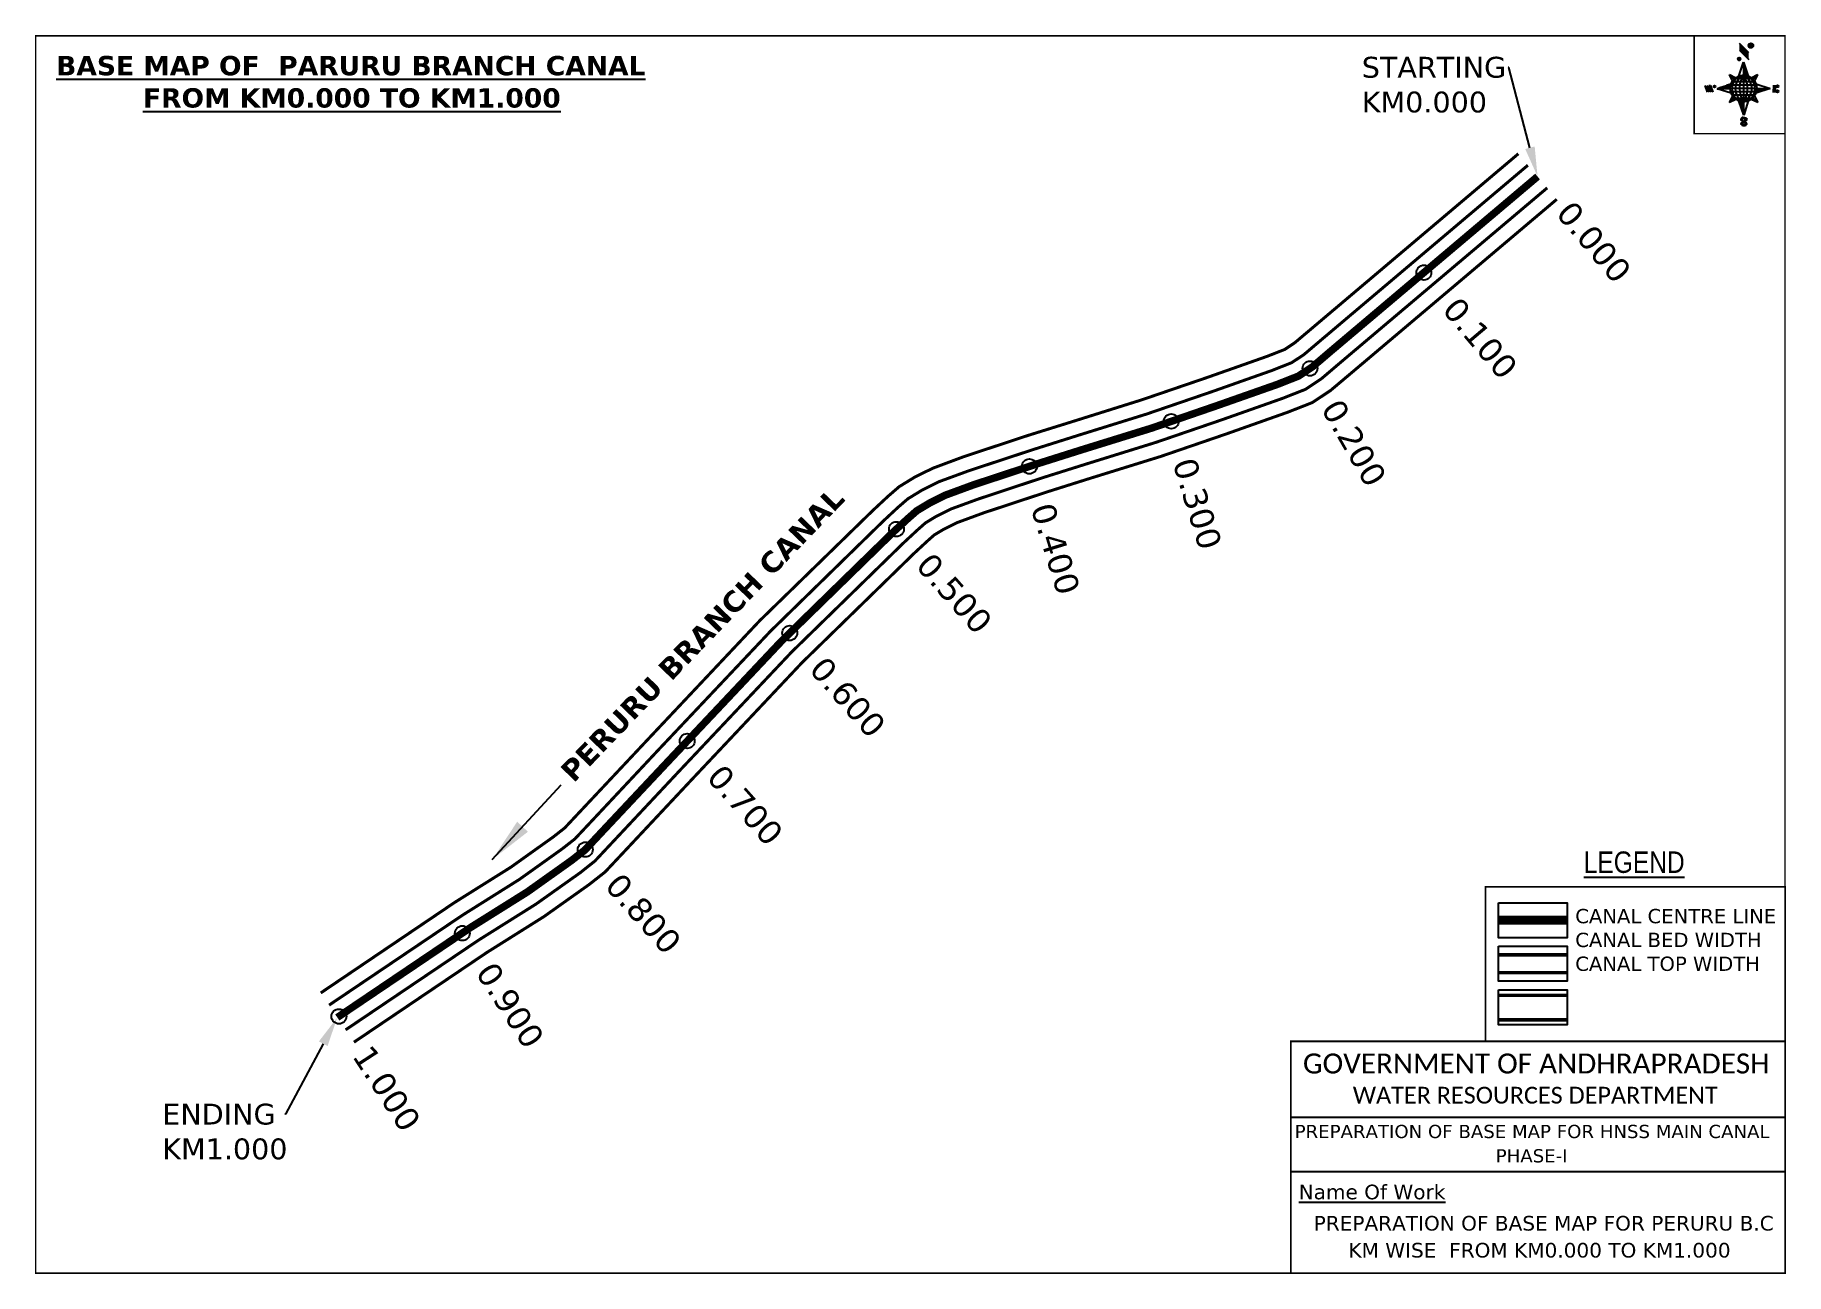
# Model space of a CAD drawing. Header units: inches. Extents: x 742304 to 743480, y 1626597 to 1627429.
import ezdxf
from ezdxf import colors
from ezdxf.entities.mleader import LeaderData, LeaderLine
from ezdxf.enums import TextEntityAlignment as Align
from ezdxf.math import Vec2, Vec3

# ---------------------------------------------------------------- set-up
doc = ezdxf.new("R2010")
doc.units = ezdxf.units.IN
doc.header["$MEASUREMENT"] = 0
doc.header["$PDMODE"] = 32
doc.header["$PDSIZE"] = 10
doc.linetypes.add('HIDDEN2', pattern=[0.1875, 0.125, -0.0625])
for name, color, linetype in [('AQUADUCT', 1, 'Continuous'), ('bord', 1, 'Continuous'), ('CANAL1', 1, 'Continuous'), ('CSMark', 72, 'Continuous'), ('DCBMS', 232, 'Continuous'), ('PAGE', 7, 'Continuous'), ('TEXT', 7, 'Continuous')]:
    doc.layers.add(name, color=color, linetype=linetype)
doc.styles.add('ARIALN', font='ARIALN_1.TTF')
doc.styles.get("Standard").update_dxf_attribs({"font": 'verdana_0.ttf'})
doc.dimstyles.get("Standard").update_dxf_attribs({"dimtxt": 0.18, "dimasz": 0.18, "dimexe": 0.18, "dimexo": 0.0625, "dimgap": 0.09, "dimtad": 0, "dimtih": 1, "dimtoh": 1, "dimdec": 4, "dimzin": 0, "dimdsep": 46, "dimtxsty": 'Standard', "dimcen": 0.09, "dimadec": 0, "dimazin": 0, "dimtfac": 1, "dimtdec": 4, "dimtofl": 0, "dimtmove": 0, "dimatfit": 3, "dimfxl": 0, "dimtolj": 1, "dimtzin": 0, "dimarcsym": 0})
pattern_1 = [(267.297113149, (-8720374.938, 50637915.138), (10.5367255337, -0.497431438), [])]
pattern_2 = [(357.297113149, (-8720374.938, 50637915.138), (0.497431438, 10.5367255337), [])]

# ---------------------------------------------------------------- blocks, each defined once
blk = doc.blocks.new('*X17')
at = {"color": 0, "linetype": 'Continuous'}
for p, q in [((6321.6, 240.5), (6322.3, 241.2)), ((6321.6, 240.3), (6322.3, 241)), ((6321.6, 240.1), (6322.3, 240.8)), ((6321.6, 239.9), (6322.4, 240.7)), ((6321.6, 239.8), (6322.4, 240.6)), ((6321.6, 239.6), (6322.5, 240.5)), ((6321.6, 239.4), (6322.5, 240.3)), ((6321.6, 239.2), (6322.6, 240.2)), ((6321.7, 239.1), (6322.6, 240.1)), ((6321.8, 240.8), (6322.4, 241.4)), ((6321.8, 239), (6322.7, 240)), ((6321.8, 239), (6322.8, 239.9)), ((6321.9, 238.9), (6322.9, 239.8)), ((6322, 238.8), (6323, 239.7)), ((6322.1, 241.3), (6322.4, 241.6)), ((6322.1, 238.7), (6323.1, 239.6)), ((6322.2, 238.6), (6323.1, 239.6)), ((6322.3, 238.5), (6323.2, 239.5)), ((6322.4, 238.5), (6323.3, 239.4)), ((6322.5, 238.4), (6323.4, 239.3)), ((6322.7, 238.4), (6323.6, 239.3)), ((6322.8, 238.3), (6323.7, 239.2)), ((6322.9, 238.3), (6323.8, 239.1)), ((6323.1, 238.2), (6323.9, 239.1)), ((6323.2, 238.2), (6324, 239)), ((6323.3, 238.2), (6324.2, 239)), ((6323.5, 238.1), (6324.3, 238.9)), ((6323.7, 238.1), (6324.4, 238.9)), ((6323.8, 238.1), (6324.6, 238.8)), ((6324.1, 238.2), (6324.7, 238.8)), ((6324.3, 238.3), (6324.9, 238.8)), ((6324.6, 238.3), (6325.1, 238.8)), ((6324.8, 238.4), (6325.2, 238.8)), ((6325.1, 238.5), (6325.4, 238.8)), ((6325.4, 238.6), (6325.6, 238.8))]:
    blk.add_line(p, q, dxfattribs=at)
blk = doc.blocks.new('*X16')
at = {"color": 0, "linetype": 'Continuous'}
for p, q in [((6324.4, 240.3), (6324.5, 240.4)), ((6324.6, 240.3), (6324.8, 240.5)), ((6324.7, 240.2), (6325, 240.5)), ((6324.8, 240.2), (6325.2, 240.6)), ((6325, 240.1), (6325.5, 240.6)), ((6325.1, 240.1), (6325.6, 240.6)), ((6325.2, 240), (6325.8, 240.6)), ((6325.3, 240), (6326, 240.6)), ((6325.4, 239.9), (6326.1, 240.6)), ((6325.5, 239.8), (6326.2, 240.5)), ((6325.6, 239.8), (6326.3, 240.5)), ((6325.7, 239.7), (6326.5, 240.4)), ((6325.9, 239.6), (6326.6, 240.3)), ((6326, 239.5), (6326.7, 240.3)), ((6326, 239.4), (6326.8, 240.2)), ((6326.1, 239.3), (6327, 240.2)), ((6326.2, 239.3), (6327.1, 240.1)), ((6326.3, 239.2), (6327.1, 240)), ((6326.4, 239.1), (6327.2, 239.9)), ((6326.5, 239), (6327.3, 239.8)), ((6326.5, 238.9), (6327.4, 239.7)), ((6326.6, 238.8), (6327.5, 239.6)), ((6326.7, 238.7), (6327.5, 239.5)), ((6326.8, 238.6), (6327.6, 239.4)), ((6326.8, 238.5), (6327.7, 239.3)), ((6326.8, 236.5), (6327.4, 237)), ((6326.9, 238.3), (6327.8, 239.2)), ((6326.9, 238.2), (6327.9, 239.1)), ((6326.9, 236.8), (6327.6, 237.4)), ((6327, 238.1), (6327.8, 239)), ((6327, 237.9), (6327.8, 238.8)), ((6327, 237.8), (6327.8, 238.6)), ((6327, 237.6), (6327.8, 238.4)), ((6327, 237.4), (6327.8, 238.2)), ((6327, 237.3), (6327.8, 238)), ((6327, 237.1), (6327.8, 237.9))]:
    blk.add_line(p, q, dxfattribs=at)
blk = doc.blocks.new('H')
at = {"layer": 'bord', "extrusion": (0.000427885, 0.004792, 0.999988)}
h = blk.add_hatch(dxfattribs=at)
h.set_pattern_fill('LINE', color=8, scale=84.387686, angle=-2.7029, style=0)
h.set_pattern_definition(pattern_2)
h.paths.add_polyline_path([(-492, 786, -0.090992), (-448, 775), (-486, 912)])
h = blk.add_hatch(dxfattribs=at)
h.set_pattern_fill('LINE', color=8, scale=84.387686, angle=-92.7029, style=0)
h.set_pattern_definition(pattern_1)
h.paths.add_polyline_path([(-625, 665, -0.090992), (-615, 710), (-751, 671)])
h = blk.add_hatch(dxfattribs=at)
h.set_pattern_fill('LINE', color=8, scale=84.387686, angle=-2.7029, style=0)
h.set_pattern_definition(pattern_2)
h.paths.add_polyline_path([(-504, 533, -0.090992), (-549, 543), (-510, 406)])
h = blk.add_hatch(dxfattribs=at)
h.set_pattern_fill('LINE', color=8, scale=84.387686, angle=-92.7029, style=0)
h.set_pattern_definition(pattern_1)
h.paths.add_polyline_path([(-246, 647), (-372, 653, -0.090992), (-382, 609)])
for p, q in [((-519, 1020, -1217), (-435, 927, -1216)), ((-516, 1087, -1217), (-432, 994, -1217)), ((-538, 774, -1216), (-487, 906, -1216)), ((-487, 906, -1216), (-493, 780, -1216)), ((-487, 906, -1216), (-448, 769, -1216)), ((-865, 701, -1215), (-847, 638, -1215)), ((-847, 700, -1215), (-829, 637, -1215)), ((-829, 699, -1215), (-811, 636, -1215)), ((-829, 699, -1215), (-811, 698, -1215)), ((-811, 698, -1215), (-794, 635, -1215)), ((-752, 665, -1215), (-615, 704, -1215)), ((-627, 794, -1216), (-567, 760, -1216)), ((-627, 794, -1216), (-584, 747, -1215)), ((-599, 731, -1215), (-627, 794, -1216)), ((-421, 753, -1216), (-359, 781, -1216)), ((-359, 781, -1216), (-405, 739, -1216)), ((-359, 781, -1216), (-392, 721, -1215)), ((-379, 693, -1215), (-246, 641, -1215)), ((-213, 669, -1215), (-217, 601, -1215)), ((-752, 665, -1215), (-625, 659, -1215)), ((-619, 614, -1215), (-752, 665, -1215)), ((-639, 526, -1214), (-606, 585, -1215)), ((-639, 526, -1214), (-593, 568, -1215)), ((-577, 553, -1215), (-639, 526, -1214)), ((-511, 400, -1214), (-549, 537, -1214)), ((-460, 533, -1215), (-511, 400, -1214)), ((-505, 527, -1214), (-511, 400, -1214)), ((-371, 513, -1214), (-431, 546, -1215)), ((-371, 513, -1214), (-414, 560, -1215)), ((-399, 576, -1215), (-371, 513, -1214)), ((-246, 641, -1215), (-383, 603, -1215)), ((-373, 647, -1215), (-246, 641, -1215)), ((-197, 600, -1215), (-194, 668, -1215))]:
    blk.add_line(p, q, dxfattribs=at)
at = {"layer": 'bord', "color": 8, "linetype": 'ByBlock', "extrusion": (0.000427885, 0.004792, 0.999988)}
for p, q in [((-375, 679, -1215), (-620, 691, -1215)), ((-386, 711, -1215), (-605, 722, -1215)), ((-411, 744, -1216), (-578, 752, -1216)), ((-493, 780, -1216), (-505, 527, -1214)), ((-373, 647, -1215), (-625, 659, -1215)), ((-378, 616, -1215), (-623, 628, -1215)), ((-392, 585, -1215), (-611, 595, -1215)), ((-420, 555, -1215), (-587, 562, -1215))]:
    blk.add_line(p, q, dxfattribs=at)
at = {"layer": 'bord', "extrusion": (0.000427885, 0.004792, 0.999988), "elevation": -1212}
for points, const_width in [([(-522, 960), (-516, 1093)], 1.61), ([(-434, 933), (-428, 1066)], 1.61), ([(-870, 707), (-846, 706)], 0.642), ([(-829, 643), (-821, 678)], 0.642), ([(-793, 641), (-782, 694)], 0.642), ([(-223, 676), (-174, 673)], 0.706), ([(-829, 643), (-855, 644)], 0.642), ([(-811, 642), (-784, 641)], 0.642), ([(-177, 605), (-226, 607)], 0.706), ([(-195, 645), (-185, 644)], 0.706)]:
    blk.add_lwpolyline(points, dxfattribs=dict(at, const_width=const_width))
for points, const_width in [([(-414, 1073, 1), (-398, 1058, 1)], 22.3), ([(-530, 950, 1), (-520, 939, 1)], 14.8), ([(-776, 697, 1), (-769, 690, 1)], 8.9), ([(-180, 618, 1), (-173, 611, 1)], 9.79), ([(-178, 667, 1), (-171, 660, 1)], 9.79), ([(-490, 362, 1), (-498, 369, 1)], 11.1), ([(-525, 322, 1), (-533, 329, 1)], 11.1)]:
    blk.add_lwpolyline(points, format="xyb", close=True, dxfattribs=dict(at, const_width=const_width))
for points in [[(-537, 317), (-531, 310), (-520, 307), (-505, 307), (-494, 310), (-486, 318), (-487, 326), (-491, 333), (-494, 336), (-503, 341), (-522, 347), (-530, 352), (-534, 355), (-537, 363), (-537, 373), (-530, 381), (-520, 384), (-504, 384), (-493, 380), (-487, 373)], [(-522, 348), (-526, 354), (-528, 361), (-528, 371), (-526, 375), (-521, 381), (-515, 384)], [(-505, 307), (-499, 312), (-497, 319), (-497, 327), (-501, 335), (-509, 343)]]:
    blk.add_lwpolyline(points, dxfattribs=at)
at = {"layer": 'bord', "extrusion": (0.000427885, 0.004792, 0.999988)}
for centre, radius in [((-406, 1065, -1212), 22.3), ((-525, 944, -1212), 14.8), ((-773, 694, -1212), 8.9), ((-498, 659, -1212), 127), ((-177, 615, -1212), 9.79), ((-174, 663, -1212), 9.79), ((-494, 365, -1212), 11.1), ((-529, 325, -1212), 11.1)]:
    blk.add_circle(centre, radius, dxfattribs=at)
at = {"layer": 'bord', "color": 8, "linetype": 'ByBlock', "extrusion": (0.000427885, 0.004792, 0.999988)}
for centre, radius, start, end in [((-482, 658, -1212), 128, 94.9254, 259.6691), ((-437, 656, -1212), 141, 113.2864, 241.308), ((-316, 651, -1212), 222, 142.5892, 212.0053), ((-560, 662, -1212), 141, 293.2864, 61.308), ((-681, 668, -1212), 222, 322.5892, 32.0053), ((-515, 660, -1212), 128, 274.9254, 79.6691)]:
    blk.add_arc(centre, radius, start, end, dxfattribs=at)
at = {"layer": 'bord', "extrusion": (0.000427885, 0.004792, 0.999988)}
for points in [[(-516, 1093, -1212), (-431, 1000, -1212), (-519, 1026, -1212), (-434, 933, -1212)], [(-864, 707, -1212), (-846, 706, -1212), (-846, 644, -1212), (-829, 643, -1212)], [(-829, 705, -1212), (-811, 704, -1212), (-811, 642, -1212), (-793, 641, -1212)], [(-193, 674, -1212), (-197, 606, -1212), (-213, 675, -1212), (-216, 607, -1212)]]:
    blk.add_solid(points, dxfattribs=at)
at = {"layer": 'bord', "extrusion": (0.000427885, 0.004792, 0.999988), "xscale": 7.977342409717546, "yscale": 7.977342408231451, "zscale": 7.977342408476333, "rotation": 138.0840426661453}
for name, p in [('*X16', (38301, -31929, -1212)), ('*X17', (38314, -31951, -1212))]:
    blk.add_blockref(name, p, dxfattribs=at)

msp = doc.modelspace()

# ---------------------------------------------------------------- linework, layer by layer
at = {"layer": 'CANAL1', "color": 200, "const_width": 2}
for points in [[(743300.2, 1627349.5), (743161.4, 1627232.2), (743149.9, 1627222.5), (743143.3, 1627218.1), (743131.3, 1627213.4), (743091, 1627199.2), (743047.4, 1627184.3), (743001.2, 1627169.8), (742971, 1627160.4), (742927.7, 1627146.1), (742906.8, 1627138.3), (742894.8, 1627132.4), (742884.2, 1627125.9), (742876.8, 1627119.5), (742866.7, 1627110.1), (742790.5, 1627035.9), (742715.3, 1626956.1), (742670.1, 1626908), (742659.5, 1626896.7), (742652, 1626890.8), (742623.4, 1626870.4), (742585.3, 1626846.5), (742495.6, 1626785.9)], [(743326, 1627318.9), (743187.3, 1627201.7), (743174, 1627190.5), (743161.8, 1627182.4), (743145.2, 1627175.9), (743104.2, 1627161.4), (743059.9, 1627146.2), (743013.1, 1627131.7), (742983.3, 1627122.3), (742940.9, 1627108.3), (742922.7, 1627101.6), (742914.1, 1627097.3), (742907.8, 1627093.5), (742903.6, 1627089.8), (742894.3, 1627081.2), (742819, 1627007.8), (742744.4, 1626928.7), (742699.3, 1626880.6), (742686.6, 1626867.1), (742675.9, 1626858.7), (742645.6, 1626837.2), (742607.1, 1626813), (742517.9, 1626752.8)]]:
    msp.add_lwpolyline(points, dxfattribs=at)
at = {"layer": 'CANAL1', "color": 5, "const_width": 2}
for points in [[(743306.6, 1627341.8), (743167.9, 1627224.6), (743156, 1627214.5), (743147.9, 1627209.2), (743134.8, 1627204), (743094.3, 1627189.7), (743050.5, 1627174.7), (743004.2, 1627160.3), (742974.1, 1627150.8), (742931, 1627136.6), (742910.8, 1627129.2), (742899.6, 1627123.6), (742890.1, 1627117.8), (742883.5, 1627112.1), (742873.6, 1627102.9), (742797.7, 1627028.8), (742722.6, 1626949.3), (742677.4, 1626901.1), (742666.3, 1626889.3), (742658, 1626882.8), (742629, 1626862.1), (742590.8, 1626838.1), (742501.2, 1626777.7)], [(743319.6, 1627326.6), (743180.8, 1627209.4), (743168, 1627198.5), (743157.2, 1627191.3), (743141.7, 1627185.2), (743100.9, 1627170.8), (743056.8, 1627155.7), (743010.1, 1627141.2), (742980.2, 1627131.8), (742937.6, 1627117.7), (742918.7, 1627110.8), (742909.3, 1627106.1), (742901.9, 1627101.6), (742896.9, 1627097.2), (742887.4, 1627088.4), (742811.9, 1627014.8), (742737.1, 1626935.6), (742692, 1626887.5), (742679.8, 1626874.5), (742670, 1626866.7), (742640.1, 1626845.5), (742601.7, 1626821.4), (742512.3, 1626761.1)]]:
    msp.add_lwpolyline(points, dxfattribs=at)
at = {"layer": 'CANAL1', "color": 1, "linetype": 'HIDDEN2', "ltscale": 100, "const_width": 5}
for points in [[(743313.1, 1627334.2), (743174.3, 1627217), (743162, 1627206.5), (743152.5, 1627200.2), (743138.3, 1627194.6), (743097.6, 1627180.3), (743053.7, 1627165.2), (743007.2, 1627150.8), (742977.1, 1627141.3), (742934.3, 1627127.2), (742914.7, 1627120), (742904.5, 1627114.8), (742896, 1627109.7), (742890.2, 1627104.6), (742880.5, 1627095.7), (742810.7, 1627027.6)], [(742810.7, 1627027.6), (742804.8, 1627021.8), (742729.9, 1626942.4), (742684.7, 1626894.3), (742673.1, 1626881.9), (742664, 1626874.8), (742634.5, 1626853.8), (742596.2, 1626829.8), (742506.7, 1626769.4)]]:
    msp.add_lwpolyline(points, dxfattribs=at)
at = {"layer": 'CANAL1', "color": 1, "linetype": 'HIDDEN2', "ltscale": 100, "const_width": 6, "elevation": -0.4}
msp.add_lwpolyline([(743333, 1626834.8), (743286.9, 1626834.8)], dxfattribs=at)
at = {"layer": 'CANAL1', "color": 5, "const_width": 2.4, "elevation": -0.4}
for points in [[(743333, 1626811.5), (743286.9, 1626811.5)], [(743333, 1626799.5), (743286.9, 1626799.5)]]:
    msp.add_lwpolyline(points, dxfattribs=at)
at = {"layer": 'CANAL1', "color": 200, "const_width": 2.4, "elevation": -0.4}
for points in [[(743333, 1626784.3), (743286.9, 1626784.3)], [(743333, 1626767.8), (743286.9, 1626767.8)]]:
    msp.add_lwpolyline(points, dxfattribs=at)
at = {"layer": 'CANAL1', "color": 3}
for p in [(742810.7, 1627027.6), (742741.8, 1626955.1), (742673.3, 1626882.2), (742590.7, 1626826), (742507.8, 1626770.1)]:
    msp.add_point(p, dxfattribs=at)
at = {"layer": 'DCBMS', "color": 3}
for p in [(743236.7, 1627269.7), (743160.2, 1627205.3), (743067, 1627169.8), (742971.7, 1627139.5), (742882.4, 1627097.4), (742810.7, 1627027.6)]:
    msp.add_point(p, dxfattribs=at)
at = {"layer": 'PAGE', "const_width": 1}
msp.add_lwpolyline([(742304.1, 1626597.7), (743479.4, 1626597.7), (743479.4, 1627428.7), (742304.1, 1627428.7), (742304.1, 1626597.7)], dxfattribs=at)
at = {"layer": 'PAGE'}
for points, const_width in [([(743479.4, 1627428.7), (743418.3, 1627428.7), (743418.3, 1627363), (743479.4, 1627363)], 1), ([(743479.4, 1626753.4), (743278.1, 1626753.4), (743278.1, 1626857.2), (743479.4, 1626857.2)], 1.2), ([(743147.3, 1626753.4), (743479.4, 1626753.4), (743479.4, 1626597.7), (743147.3, 1626597.7)], 1.2)]:
    msp.add_lwpolyline(points, close=True, dxfattribs=dict(at, const_width=const_width))
at = {"layer": 'PAGE', "elevation": -0.4}
for points in [[(743286.9, 1626846.5), (743333, 1626846.5), (743333, 1626823), (743286.9, 1626823)], [(743286.9, 1626817.3), (743333, 1626817.3), (743333, 1626793.7), (743286.9, 1626793.7)], [(743286.9, 1626788), (743333, 1626788), (743333, 1626764.5), (743286.9, 1626764.5)]]:
    msp.add_lwpolyline(points, close=True, dxfattribs=at)
at = {"layer": 'PAGE'}
for points in [[(743147.3, 1626702.4), (743479.4, 1626702.4)], [(743147.3, 1626666), (743479.4, 1626666)]]:
    msp.add_lwpolyline(points, dxfattribs=at)

# ---------------------------------------------------------------- block references
at = {"layer": 'AQUADUCT', "color": 1, "xscale": 0.0703495379661093, "yscale": 0.07034953800030053, "zscale": 0.07034953795990817, "rotation": 3.078330607406165}
msp.add_blockref('H', (743489, 1627349.3, 85.4), dxfattribs=at)

# ---------------------------------------------------------------- texts
at = {"layer": 'CANAL1', "insert": (742654.8, 1626935.6), "char_height": 14, "width": 265.031, "attachment_point": 1, "rotation": 46.149}
msp.add_mtext('\\pi0.96322;{\\fVerdana|b1|i0|c0|p34;PERURU BRANCH CANAL}', dxfattribs=at)
at = {"layer": 'CSMark', "color": 1}
for s, rotation, p in [('0.000', 310.1855, (743330.8, 1627314.3)), ('0.100', 310.1855, (743254.4, 1627249.7)), ('0.200', 300.1508, (743174.1, 1627182.5)), ('0.300', 287.0864, (743075.4, 1627144.5)), ('0.400', 287.0864, (742980.1, 1627114.2)), ('0.500', 311.6045, (742900.5, 1627077.8)), ('0.600', 311.6045, (742828.9, 1627008.1)), ('0.700', 311.6045, (742760, 1626935.6)), ('0.800', 311.6045, (742691.6, 1626862.7)), ('0.900', 303.0323, (742605.8, 1626804)), ('1.000', 303.0323, (742522.9, 1626748.1))]:
    msp.add_text(s, height=16, rotation=rotation, dxfattribs=at).set_placement(p, align=Align.MIDDLE_LEFT)
at = {"layer": 'PAGE', "extrusion": (0.000201441, 0.004807, 0.999988), "style": 'ARIALN'}
msp.add_text('%%ULEGEND', height=14.4, rotation=359.9999, dxfattribs=at).set_placement((743378, 1626854.2, 7969.8), align=Align.MIDDLE)
at = {"layer": 'PAGE', "extrusion": (0.000201441, 0.004807, 0.999988)}
for s, height, p in [('PREPARATION OF BASE MAP FOR HNSS MAIN CANAL', 8.878, (743149.9, 1626668.9, 7968.9)), ('%%UName Of Work', 9.822, (743152.6, 1626627.8, 7967.6))]:
    msp.add_text(s, height=height, rotation=359.9999, dxfattribs=at).set_placement(p)
for s, height, p in [('PHASE-I', 8.88, (743309.1, 1626657, 7968.9)), ('PREPARATION OF BASE MAP FOR PERURU B.C', 9.822, (743317.2, 1626611.7, 7967.7)), ('KM WISE  FROM KM0.000 TO KM1.000', 9.822, (743314.4, 1626593.6, 7967.6))]:
    msp.add_text(s, height=height, rotation=359.9999, dxfattribs=at).set_placement(p, align=Align.MIDDLE_CENTER)
at = {"layer": 'PAGE', "extrusion": (0.000201441, 0.004807, 0.999988), "attachment_point": 1, "text_direction": (1, -1e-06, -0.000201)}
for s, insert, char_height, width in [('CANAL CENTRE LINE CANAL BED WIDTH {\\H2.3741x; }CANAL TOP WIDTH{\\H1.9188x; }', (743338.4, 1626842.3, -0.4), 9.6, 168.926), ('\\pi3.5885;{\\fCalibri|b0|i0|c0|p34;\\H1.3333x;GOVERNMENT OF ANDHRAPRADESH\\P\\pi37.073;\\H0.83998x;WATER RESOURCES DEPARTMENT}', (743151.9, 1626745.2, -1.3), 10.059, 321.276)]:
    msp.add_mtext(s, dxfattribs=dict(at, insert=insert, char_height=char_height, width=width))
at = {"layer": 'TEXT', "color": 1, "insert": (742316.9, 1627415.2), "char_height": 13, "width": 395.395, "attachment_point": 1}
msp.add_mtext('\\pi0.89442;{\\fVerdana|b1|i0|c0|p34;\\LBASE MAP OF  PARURU BRANCH CANAL \\P\\pi59.233;FROM KM0.000 TO KM1.000}', dxfattribs=at)

# ---------------------------------------------------------------- leaders
at = {"layer": 'CANAL1'}
msp.add_leader([(742610.8, 1626875.5), (742657.2, 1626925.6)], dimstyle='Standard', override={"dimasz": 30, "dimgap": 0.09, "dimtad": 0}, dxfattribs=at)
at = {"layer": 'DCBMS', "color": 5}
ml = msp.add_multileader_mtext('Standard', dxfattribs=at)
ml.set_content('STARTING\\PKM0.000', color=5)
ml.set_leader_properties()
ml.build(insert=Vec2(0, 0))
ml.multileader.update_dxf_attribs({"dogleg_length": 0.36, "arrow_head_size": 20})
ctx = ml.context
ctx.base_point, ctx.char_height, ctx.arrow_head_size, ctx.landing_gap_size, ctx.plane_origin = Vec3(743194.9, 1627407.5), 14, 20, 0.09, Vec3(743835.4, 1628060.1)
notes = []
notes.append((ctx, [(0, (1, 1, 0), (743293.7, 1627407.5), (-1, 0), 0.36, [(0, [(743313.1, 1627334.2)], 0, [])])]))
ctx.mtext.insert, ctx.mtext.flow_direction = Vec3(743195, 1627414.6), 5
ml = msp.add_multileader_mtext('Standard', dxfattribs=at)
ml.set_content('ENDING \\PKM1.000', color=5)
ml.set_leader_properties()
ml.build(insert=Vec2(0, 0))
ml.multileader.update_dxf_attribs({"dogleg_length": 0.36, "arrow_head_size": 20})
ctx = ml.context
ctx.base_point, ctx.char_height, ctx.arrow_head_size, ctx.landing_gap_size, ctx.plane_origin = Vec3(742389, 1626704.4), 14, 20, 0.09, Vec3(743420, 1626966.2)
notes.append((ctx, [(0, (1, 1, 0), (742471.9, 1626704.4), (-1, 0), 0.36, [(0, [(742506.7, 1626769.4)], 0, [])])]))
ctx.mtext.insert, ctx.mtext.width, ctx.mtext.flow_direction = Vec3(742389.1, 1626711.5), 121.426, 5
for ctx, leaders in notes:
    for number, flags, end, landing, length, lines in leaders:
        leader = LeaderData()
        leader.index, (leader.has_last_leader_line, leader.has_dogleg_vector, leader.attachment_direction) = number, flags
        leader.last_leader_point, leader.dogleg_vector, leader.dogleg_length = Vec3(end), Vec3(landing), length
        for number, points, colour, breaks in lines:
            line = LeaderLine()
            line.index, line.vertices, line.color, line.breaks = number, Vec3.list(points), colors.encode_raw_color(colour), breaks
            leader.lines.append(line)
        ctx.leaders.append(leader)

doc.saveas('drawing.dxf')
